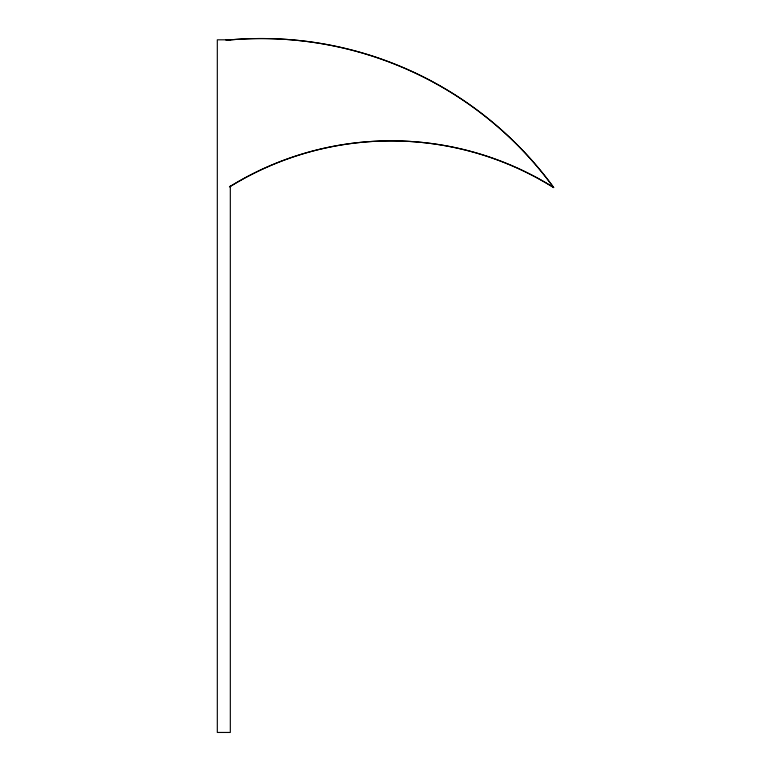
<?xml version="1.0" encoding="UTF-8"?>
<svg xmlns="http://www.w3.org/2000/svg" width="771" height="771" viewBox="0 0 771 771"><rect width="100%" height="100%" fill="white"/><g stroke="black" fill="none" stroke-linecap="round" stroke-linejoin="round"><path stroke-width="1.16" d="M230.317 39.813L217.316 39.813L217.316 732.45L230.317 732.45L230.317 185.859M225.855 40.025L228.428 40.025A361.734 361.705 -42.1 0 1 553.684 187.565A306.607 306.579 -75.6 0 0 229.44 186.929M228.428 40.025A361.734 361.705 -65.6 0 1 553.684 187.565A306.607 306.579 -90 0 0 230.452 186.312"/></g></svg>
